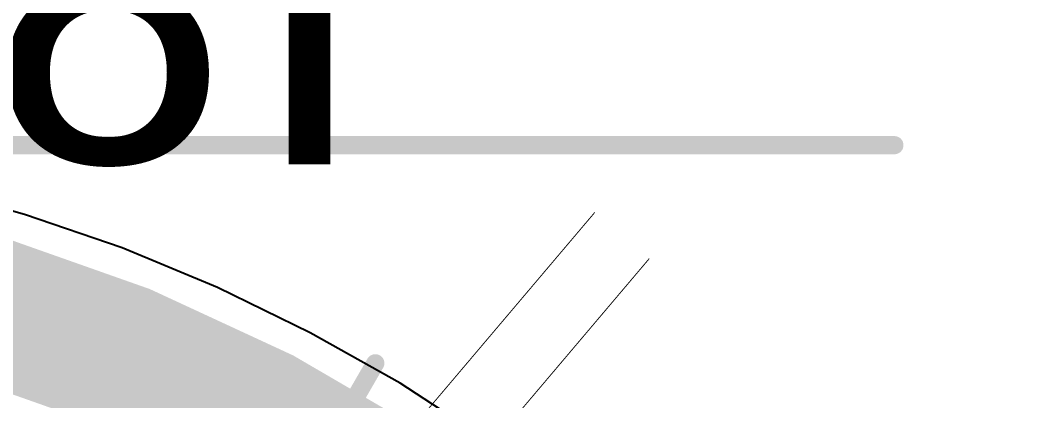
# Model space of a CAD drawing. Header units: inches. Extents: x -7 to 348, y -14 to 159.
# Drawn here: x 42.86 to 56.96, y 39.76 to 45.09 of the extents above; entities that cross this region are included whole.
import ezdxf

# ---------------------------------------------------------------- set-up
doc = ezdxf.new("R2010")
doc.units = ezdxf.units.IN
for name, color, linetype in [('Bottom Overlay', 54, 'Continuous'), ('Dimension', 6, 'Continuous'), ('Fabrication', 76, 'Continuous'), ('Top Layer', 1, 'Continuous'), ('Top Overlay', 2, 'Continuous')]:
    doc.layers.add(name, color=color, linetype=linetype)
doc.styles.add('Arial Black_Bold', font='', dxfattribs={"height": 0.2})
doc.styles.get('Arial Black_Bold').set_extended_font_data('Arial Black', bold=True)

msp = doc.modelspace()

# ---------------------------------------------------------------- linework, layer by layer
at = {"layer": 'Dimension'}
for points, const_width in [([(58.31, 19.467, 1), (13.31, 19.467, 1)], 0.254), ([(47.77, 40.291, 1), (47.897, 40.291, 1)], 0.127)]:
    msp.add_lwpolyline(points, format="xyb", close=True, dxfattribs=dict(at, const_width=const_width))
at = {"layer": 'Dimension', "const_width": 0.254}
msp.add_lwpolyline([(22.333, -3.876), (47.833, 40.291)], dxfattribs=at)
at = {"layer": 'Fabrication', "const_width": 0.0127}
for points in [[(47.391, 38.255), (50.901, 42.398)], [(47.391, 38.255), (50.901, 42.398)], [(47.586, 36.938), (51.664, 41.752)], [(47.586, 36.938), (51.664, 41.752)], [(47.586, 36.938), (51.664, 41.752)], [(47.586, 36.938), (51.664, 41.752)]]:
    msp.add_lwpolyline(points, dxfattribs=at)
at = {"layer": 'Fabrication', "const_width": 0.00635}
for points in [[(50.897, 42.398, 1), (50.904, 42.398, 1)], [(50.897, 42.398, 1), (50.904, 42.398, 1)], [(51.66, 41.752, 1), (51.667, 41.752, 1)], [(51.66, 41.752, 1), (51.667, 41.752, 1)], [(51.66, 41.752, 1), (51.667, 41.752, 1)], [(51.66, 41.752, 1), (51.667, 41.752, 1)]]:
    msp.add_lwpolyline(points, format="xyb", close=True, dxfattribs=at)
at = {"layer": 'Top Layer'}
for p, q in [((42.924, 42.375), (41.532, 42.763)), ((44.289, 41.904), (42.924, 42.375)), ((45.623, 41.351), (44.289, 41.904)), ((46.921, 40.719), (45.623, 41.351)), ((48.179, 40.01), (46.921, 40.719)), ((49.392, 39.225), (48.179, 40.01))]:
    msp.add_line(p, q, dxfattribs=at)
at = {"layer": 'Top Layer', "const_width": 2.032}
msp.add_lwpolyline([(23.96, 38.675, -0.53877), (58.062, 22.885)], format="xyb", dxfattribs=at)
at = {"layer": 'Top Overlay', "const_width": 0.254}
msp.add_lwpolyline([(16.512, 43.343), (55.097, 43.343)], dxfattribs=at)
at = {"layer": 'Top Overlay', "const_width": 0.127}
msp.add_lwpolyline([(55.034, 43.343, 1), (55.161, 43.343, 1)], format="xyb", close=True, dxfattribs=at)

# ---------------------------------------------------------------- texts
at = {"layer": 'Bottom Overlay', "style": 'Arial Black_Bold', "text_generation_flag": 2}
msp.add_text('TOUCH', height=2.54, rotation=360, dxfattribs=at).set_placement((48.152, 43.074))

doc.saveas('drawing.dxf')
